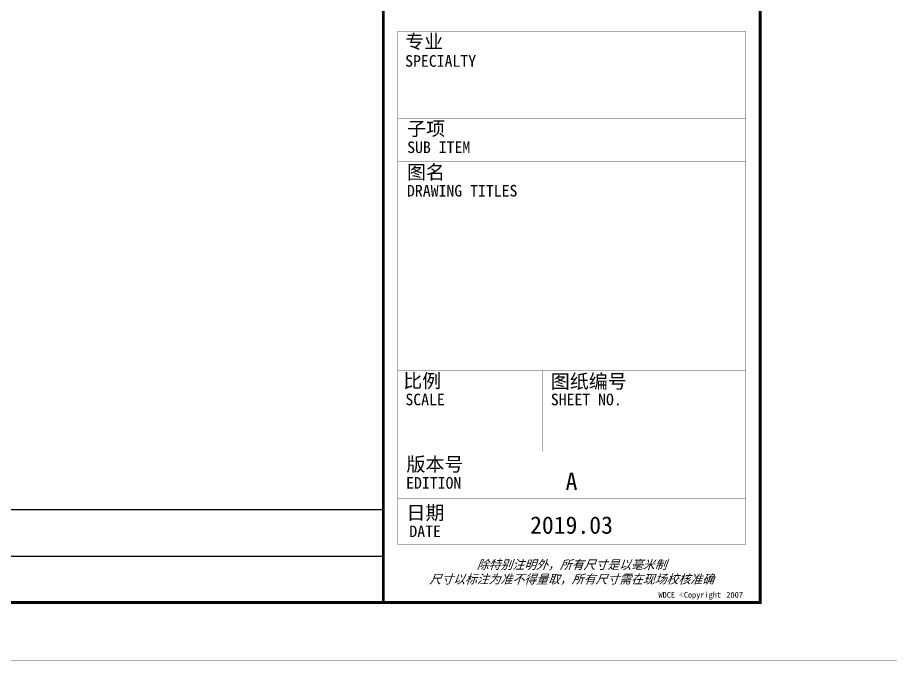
# Model space of a CAD drawing. Extents: x -483182 to 812890, y -390528 to -214858.
# Drawn here: x -328792 to -313729, y -353794 to -342704 of the extents above; entities that cross this region are included whole.
import ezdxf
from ezdxf.enums import TextEntityAlignment as Align

# ---------------------------------------------------------------- set-up
doc = ezdxf.new("R2010")
doc.units = 0
doc.header["$LTSCALE"] = 1000
doc.header["$MEASUREMENT"] = 0
doc.layers.add('A-0-图名图例', color=2, linetype='Continuous')
doc.styles.add('图签信息$0$华文细黑', font='STXIHEI_0.TTF', dxfattribs={"height": 10})

# ---------------------------------------------------------------- blocks, each defined once
blk = doc.blocks.new('图框-A1+1-4')
at = {"const_width": 0.05}
blk.add_lwpolyline([(0, 0), (1051, 0), (1051, 594), (0, 594)], close=True, dxfattribs=at)
blk = doc.blocks.new('图框-A1')
for points, const_width in [([(0, 0), (841, 0), (841, 594), (0, 594)], 0.05), ([(766, 584), (25, 584), (25, 10), (766, 10)], 0.5)]:
    blk.add_lwpolyline(points, close=True, dxfattribs=dict(const_width=const_width))
blk = doc.blocks.new('图签信息$0$WDCE Copyright200X')
at = {"const_width": 0.016}
blk.add_lwpolyline([(-10.6, 1.26, 1), (-11.4, 1.26, 1)], format="xyb", close=True, dxfattribs=at)
at = {"style": '图签信息$0$华文细黑'}
for s, p in [('WDCE ', (-11.46, 0.5)), ('     Copyright ', (-3.51, 0.5))]:
    blk.add_text(s, height=1, dxfattribs=at).set_placement(p, align=Align.BOTTOM_RIGHT)
blk.add_text('c', height=0.6, dxfattribs=at).set_placement((-11.04, 1.35), align=Align.MIDDLE_CENTER)
blk.add_attdef('200X', text='', height=1, dxfattribs=at).set_placement((-0.45, 0.5), align=Align.BOTTOM_RIGHT)
blk = doc.blocks.new('图签信息')
at = {"const_width": 0.5}
blk.add_lwpolyline([(-65, 0), (0, 0), (0, 500.5), (-65, 500.5)], close=True, dxfattribs=at)
at = {"const_width": 0.05}
for points in [[(-62.5, 98.5), (-2.5, 98.5), (-2.5, 10), (-62.5, 10), (-62.5, 98.5)], [(-62.5, 83.5), (-2.5, 83.5)], [(-62.5, 76), (-2.5, 76)], [(-62.5, 40), (-2.5, 40)], [(-37.5, 40), (-37.5, 26)], [(-62.5, 26), (-2.5, 26)], [(-62.5, 18), (-2.5, 18)]]:
    blk.add_lwpolyline(points, dxfattribs=at)
blk.add_blockref('图签信息$0$WDCE Copyright200X', (-2.5, 0)).add_auto_attribs({'200X': '2007'})
at = {"style": '图签信息$0$华文细黑'}
for s, height, p in [('专业', 2.4, (-61.23, 97.93)), ('SPECIALTY', 2, (-61.23, 94.38)), ('子项', 2.4, (-60.88, 82.92)), ('SUB ITEM', 2, (-60.88, 79.5)), ('图名', 2.4, (-60.91, 75.41)), ('DRAWING TITLES', 2, (-60.91, 72)), ('比例', 2.4, (-61.56, 39.42)), ('图纸编号', 2.4, (-36.1, 39.32)), ('SCALE', 2, (-61.19, 36)), ('SHEET NO.', 2, (-36.1, 36)), ('版本号', 2.4, (-61, 25.03)), ('EDITION', 2, (-61.06, 21.61)), ('日期', 2.4, (-61, 16.68)), ('DATE', 2, (-60.5, 13.26))]:
    blk.add_text(s, height=height, dxfattribs=at).set_placement(p, align=Align.TOP_LEFT)
at = {"color": 4, "style": '图签信息$0$华文细黑'}
for s, p in [('A', (-32.53, 19.4)), ('2019.03', (-32.53, 11.84))]:
    blk.add_text(s, height=3, dxfattribs=at).set_placement(p, align=Align.CENTER)
at = {"style": '图签信息$0$华文细黑', "oblique": 20}
for s, p in [('除特别注明外，所有尺寸是以毫米制', (-32.5, 6.5)), ('尺寸以标注为准不得量取，所有尺寸需在现场校核准确', (-32.5, 4))]:
    blk.add_text(s, height=1.5, dxfattribs=at).set_placement(p, align=Align.MIDDLE_CENTER)

msp = doc.modelspace()

# ---------------------------------------------------------------- linework, layer by layer
at = {"layer": 'A-0-图名图例'}
for p, q in [((-396580, -351191.9), (-322480, -351191.9)), ((-396580, -351991.9), (-322480, -351991.9)), ((-396580, -352791.9), (-322480, -352791.9))]:
    msp.add_line(p, q, dxfattribs=at)

# ---------------------------------------------------------------- block references
for name, p, xscale, yscale, zscale in [('图框-A1', (-399080, -353791.9), 100, 100, 100), ('图框-A1+1-4', (-314980, -353791.9), 100, 100, 100), ('图签信息', (-315980, -352791.9), 100.0000000000001, 100.0000000000001, 100.0000000000001)]:
    msp.add_blockref(name, p, dxfattribs=dict(xscale=xscale, yscale=yscale, zscale=zscale))

doc.saveas('drawing.dxf')
